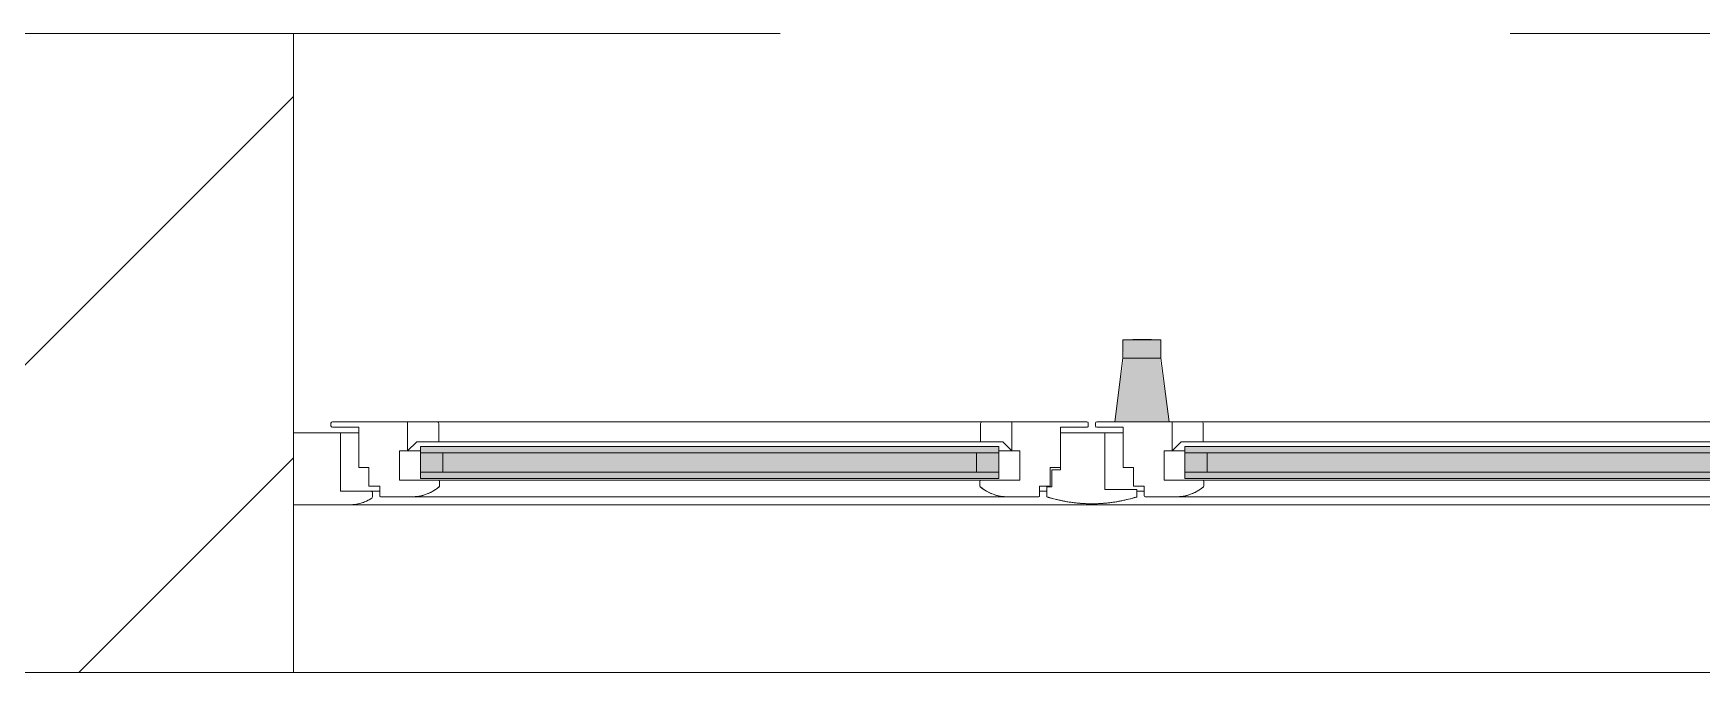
# Model space of a CAD drawing. Header units: millimetres. Extents: x 1680 to 166026, y 35966 to 91121.
# Drawn here: x 129847 to 130892, y 45245 to 45645 of the extents above; entities that cross this region are included whole.
import ezdxf

# ---------------------------------------------------------------- set-up
doc = ezdxf.new("R2010")
doc.units = ezdxf.units.MM
doc.linetypes.add('IMPORT-ACAD_ISO03W100', pattern=[762, 304.8, -457.2])
doc.layers.add('A-GENM', color=13, linetype='Continuous', lineweight=18)
doc.layers.add('A-GLAZ', color=151, linetype='Continuous', lineweight=18)

# ---------------------------------------------------------------- blocks, each defined once
blk = doc.blocks.new('plan')
at = {"layer": 'A-GLAZ', "lineweight": 20, "true_color": 0x939598}
for points in [[(501534.6, -213515.5), (501535.4, -213515.5), (501535.1, -213504), (501511.6, -213504), (501512.1, -213515.5), (501534.2, -213515.5)], [(501519.1, -213504), (501519.1, -213503.7), (501518.4, -213504)], [(501510.7, -213555.2), (501540.5, -213555.2), (501534.6, -213515.5), (501512.1, -213515.5), (501511, -213524.2), (501509.9, -213529.7), (501506.5, -213555.2), (501510.2, -213555.2)], [(501342.8, -213586.7), (501419.9, -213586.7), (501419.9, -213574.7), (501085.6, -213574.7), (501085.6, -213586.7), (501328.6, -213586.7)], [(501564.3, -213586.7), (501898.6, -213586.7), (501898.6, -213574.7), (501564.3, -213574.7)]]:
    blk.add_hatch(color=252, dxfattribs=at).paths.add_polyline_path(points, flags=0)
h = blk.add_hatch(color=252, dxfattribs=at)
h.paths.add_polyline_path([(501328.6, -213590.7), (501433.9, -213590.7), (501433.9, -213586.7), (501071.6, -213586.7), (501071.6, -213590.7), (501085.6, -213590.7)], flags=0)
h.paths.add_polyline_path([(501263.1, -213574.7), (501433.9, -213574.7), (501433.9, -213570.7), (501071.6, -213570.7), (501071.6, -213574.7), (501185.5, -213574.7)], flags=0)
h = blk.add_hatch(color=252, dxfattribs=at)
h.paths.add_polyline_path([(501433.9, -213586.7), (501433.9, -213574.7), (501419.9, -213574.7), (501419.9, -213586.7)], flags=0)
h.paths.add_polyline_path([(501085.6, -213586.7), (501085.6, -213574.7), (501071.6, -213574.7), (501071.6, -213586.7)], flags=0)
h = blk.add_hatch(color=252, dxfattribs=at)
h.paths.add_polyline_path([(501912.6, -213590.7), (501912.6, -213586.7), (501550.3, -213586.7), (501550.3, -213590.7), (501898.6, -213590.7)], flags=0)
h.paths.add_polyline_path([(501898.6, -213574.7), (501912.6, -213574.7), (501912.6, -213570.7), (501550.3, -213570.7), (501550.3, -213574.7), (501806.5, -213574.7)], flags=0)
h = blk.add_hatch(color=252, dxfattribs=at)
h.paths.add_polyline_path([(501912.6, -213586.7), (501912.6, -213574.7), (501898.6, -213574.7), (501898.6, -213586.7)], flags=0)
h.paths.add_polyline_path([(501550.3, -213586.7), (501564.3, -213586.7), (501564.3, -213574.7), (501550.3, -213574.7)], flags=0)
at = {"color": 252, "lineweight": 20, "true_color": 0x939598}
for p, q in [((500992.1, -213312.2), (499742.1, -213312.2)), ((500992.1, -213712.2), (500992.1, -213312.2)), ((499742.1, -213712.2), (500992.1, -213712.2)), ((501992.1, -213712.2), (500992.1, -213712.2))]:
    blk.add_line(p, q, dxfattribs=at)
at = {"color": 252, "linetype": 'Continuous', "lineweight": 20, "true_color": 0x939598}
for p, q in [((500631.4, -213712.2), (500992.1, -213351.6)), ((500857.7, -213712.2), (500992.1, -213577.8))]:
    blk.add_line(p, q, dxfattribs=at)
at = {"layer": 'A-GENM', "color": 252, "linetype": 'IMPORT-ACAD_ISO03W100', "lineweight": 20, "true_color": 0x939598}
blk.add_line((500992.1, -213312.2), (501992.1, -213312.2), dxfattribs=at)
at = {"layer": 'A-GLAZ', "color": 252, "lineweight": 20, "true_color": 0x939598}
for p, q in [((501511.6, -213504), (501511.6, -213515.5)), ((501511.6, -213504), (501512, -213504)), ((501512, -213504), (501513, -213504)), ((501513, -213504), (501514.6, -213504)), ((501514.6, -213504), (501516.8, -213504)), ((501516.8, -213504), (501519.3, -213504)), ((501519.1, -213503.7), (501517.7, -213503.7)), ((501517.7, -213503.7), (501519.1, -213503.7)), ((501518.4, -213503.7), (501517.7, -213503.7)), ((501519.1, -213503.7), (501518.4, -213503.7)), ((501519, -213503.7), (501519, -213503.7)), ((501529.4, -213503.7), (501519.1, -213503.7)), ((501519.3, -213504), (501522.1, -213504)), ((501522.1, -213504), (501525, -213504)), ((501525, -213504), (501527.7, -213504)), ((501527.7, -213504), (501530.3, -213504)), ((501530.3, -213504), (501532.4, -213504)), ((501532.4, -213504), (501534.1, -213504)), ((501534.1, -213504), (501535.1, -213504)), ((501535.1, -213504), (501535.4, -213504)), ((501535.4, -213515.5), (501535.4, -213504)), ((501506.5, -213555.2), (501511.6, -213515.5)), ((501512, -213515.5), (501511.6, -213515.5)), ((501513, -213515.5), (501512, -213515.5)), ((501514.6, -213515.5), (501513, -213515.5)), ((501516.8, -213515.5), (501514.6, -213515.5)), ((501518.4, -213515.5), (501516.8, -213515.5)), ((501519.3, -213515.5), (501518.5, -213515.5)), ((501522.1, -213515.5), (501519.3, -213515.5)), ((501525, -213515.5), (501522.1, -213515.5)), ((501527.7, -213515.5), (501525, -213515.5)), ((501528.4, -213515.5), (501527.7, -213515.5)), ((501530.3, -213515.5), (501528.6, -213515.5)), ((501532.4, -213515.5), (501530.3, -213515.5)), ((501534.1, -213515.5), (501532.4, -213515.5)), ((501535.1, -213515.5), (501534.1, -213515.5)), ((501535.4, -213515.5), (501535.1, -213515.5)), ((501535.4, -213515.5), (501540.5, -213555.2)), ((500992.1, -213562.2), (501021.6, -213562.2)), ((501015.6, -213557.7), (501015.6, -213556.2)), ((501016.6, -213555.2), (501063.6, -213555.2)), ((501033.1, -213558.7), (501016.6, -213558.7)), ((501021.6, -213562.2), (501021.6, -213598.7)), ((501033.1, -213562.2), (501021.6, -213562.2)), ((501033.1, -213583.8), (501033.1, -213558.7)), ((501063.6, -213555.2), (501082.1, -213555.2)), ((501063.6, -213573.4), (501063.6, -213555.2)), ((501063.6, -213555.2), (501063.6, -213573.4)), ((501423.4, -213555.2), (501082.1, -213555.2)), ((501083.1, -213556.3), (501083.1, -213567.8)), ((501422.4, -213567.8), (501422.4, -213556.3)), ((501423.4, -213555.2), (501441.9, -213555.2)), ((501441.9, -213555.2), (501441.9, -213573.4)), ((501441.9, -213555.2), (501488.9, -213555.2)), ((501441.9, -213573.4), (501441.9, -213555.2)), ((501472.4, -213558.7), (501472.4, -213583.8)), ((501488.9, -213558.7), (501472.4, -213558.7)), ((501472.4, -213562.2), (501500.3, -213562.2)), ((501472.4, -213585.3), (501472.4, -213562.2)), ((501489.9, -213556.2), (501489.9, -213557.7)), ((501494.3, -213557.7), (501494.3, -213556.2)), ((501495.3, -213555.2), (501506.5, -213555.2)), ((501511.8, -213558.7), (501495.3, -213558.7)), ((501500.3, -213562.2), (501500.3, -213597.6)), ((501511.8, -213562.2), (501500.3, -213562.2)), ((501540.5, -213555.2), (501506.5, -213555.2)), ((501511.8, -213583.8), (501511.8, -213558.7)), ((501540.5, -213555.2), (501542.3, -213555.2)), ((501542.3, -213573.4), (501542.3, -213555.2)), ((501542.3, -213555.2), (501560.8, -213555.2)), ((501542.3, -213555.2), (501542.3, -213573.4)), ((501902.1, -213555.2), (501560.8, -213555.2)), ((501561.8, -213556.3), (501561.8, -213567.8)), ((501058.6, -213573.4), (501058.6, -213591.7)), ((501063.6, -213573.4), (501058.6, -213573.4)), ((501069.3, -213567.8), (501063.6, -213573.4)), ((501063.6, -213573.4), (501071.6, -213573.4)), ((501071.6, -213573.4), (501063.6, -213573.4)), ((501083.1, -213567.8), (501069.3, -213567.8)), ((501071.6, -213570.7), (501433.9, -213570.7)), ((501071.6, -213574.7), (501071.6, -213570.7)), ((501433.9, -213574.7), (501071.6, -213574.7)), ((501071.6, -213574.7), (501085.6, -213574.7)), ((501071.6, -213586.7), (501071.6, -213574.7)), ((501422.4, -213567.8), (501083.1, -213567.8)), ((501085.6, -213574.7), (501085.6, -213586.7)), ((501419.9, -213574.7), (501433.9, -213574.7)), ((501419.9, -213586.7), (501419.9, -213574.7)), ((501436.3, -213567.8), (501422.4, -213567.8)), ((501433.9, -213570.7), (501433.9, -213574.7)), ((501433.9, -213573.4), (501441.9, -213573.4)), ((501441.9, -213573.4), (501433.9, -213573.4)), ((501433.9, -213574.7), (501433.9, -213586.7)), ((501441.9, -213573.4), (501436.3, -213567.8)), ((501446.9, -213573.4), (501441.9, -213573.4)), ((501446.9, -213591.7), (501446.9, -213573.4)), ((501537.3, -213573.4), (501537.3, -213591.7)), ((501542.3, -213573.4), (501537.3, -213573.4)), ((501548, -213567.8), (501542.3, -213573.4)), ((501550.3, -213573.4), (501542.3, -213573.4)), ((501550.3, -213573.4), (501542.3, -213573.4)), ((501561.8, -213567.8), (501548, -213567.8)), ((501550.3, -213570.7), (501912.6, -213570.7)), ((501550.3, -213574.7), (501550.3, -213570.7)), ((501912.6, -213574.7), (501550.3, -213574.7)), ((501550.3, -213574.7), (501564.3, -213574.7)), ((501550.3, -213586.7), (501550.3, -213574.7)), ((501901.1, -213567.8), (501561.8, -213567.8)), ((501564.3, -213574.7), (501564.3, -213586.7)), ((501039.4, -213583.8), (501033.1, -213583.8)), ((501039.4, -213595.6), (501039.4, -213583.8)), ((501466.1, -213583.8), (501466.1, -213595.6)), ((501472.4, -213583.8), (501466.1, -213583.8)), ((501467, -213585.3), (501472.4, -213585.3)), ((501467, -213596), (501467, -213585.3)), ((501518.1, -213583.8), (501511.8, -213583.8)), ((501518.1, -213595.6), (501518.1, -213583.8)), ((501046.1, -213595.6), (501039.4, -213595.6)), ((501046.1, -213601.6), (501046.1, -213595.6)), ((501058.6, -213591.7), (501082.6, -213591.7)), ((501071.6, -213586.7), (501433.9, -213586.7)), ((501071.6, -213590.7), (501071.6, -213586.7)), ((501085.6, -213586.7), (501071.6, -213586.7)), ((501433.9, -213590.7), (501071.6, -213590.7)), ((501422.9, -213591.7), (501082.6, -213591.7)), ((501083.6, -213592.7), (501083.6, -213595.2)), ((501433.9, -213586.7), (501419.9, -213586.7)), ((501421.9, -213595.2), (501421.9, -213592.7)), ((501422.9, -213591.7), (501446.9, -213591.7)), ((501433.9, -213586.7), (501433.9, -213590.7)), ((501459.4, -213595.6), (501459.4, -213601.6)), ((501466.1, -213595.6), (501459.4, -213595.6)), ((501524.8, -213595.6), (501518.1, -213595.6)), ((501524.8, -213601.6), (501524.8, -213595.6)), ((501537.3, -213591.7), (501561.3, -213591.7)), ((501550.3, -213586.7), (501912.6, -213586.7)), ((501550.3, -213590.7), (501550.3, -213586.7)), ((501564.3, -213586.7), (501550.3, -213586.7)), ((501912.6, -213590.7), (501550.3, -213590.7)), ((501901.6, -213591.7), (501561.3, -213591.7)), ((501562.3, -213592.7), (501562.3, -213595.2)), ((501021.6, -213598.7), (501040.6, -213598.7)), ((501046.1, -213598.7), (501040.6, -213598.7)), ((501041.6, -213599.7), (501041.6, -213602.2)), ((501066, -213602.2), (501046.7, -213602.2)), ((501066, -213602.2), (501439.5, -213602.2)), ((501458.8, -213602.2), (501439.5, -213602.2)), ((501463.9, -213598.7), (501459.4, -213598.7)), ((501463.9, -213596), (501467, -213596)), ((501463.9, -213602.2), (501463.9, -213596)), ((501500.3, -213597.6), (501520.3, -213597.6)), ((501520.3, -213597.6), (501520.3, -213602.2)), ((501524.8, -213598.7), (501520.3, -213598.7)), ((501544.7, -213602.2), (501525.4, -213602.2)), ((501544.7, -213602.2), (501918.2, -213602.2)), ((501026.8, -213607.2), (500992.1, -213607.2)), ((501026.8, -213607.2), (501957.5, -213607.2))]:
    blk.add_line(p, q, dxfattribs=at)
for centre, radius, start, end in [((501016.6, -213556.2), 1, 90, 180), ((501016.6, -213557.7), 1, 180, 270), ((501082.1, -213556.3), 1.01, 0, 90), ((501423.4, -213556.3), 1.01, 90, 180), ((501488.9, -213556.2), 1, 0, 90), ((501488.9, -213557.7), 1, 270, 0), ((501495.3, -213556.2), 1, 90, 180), ((501495.3, -213557.7), 1, 180, 270), ((501560.8, -213556.3), 1.01, 0, 90), ((501082.6, -213592.7), 1, 0, 90), ((501082.6, -213595.2), 1, 309.7151, 0), ((501422.9, -213592.7), 1, 90, 180), ((501422.9, -213595.2), 1, 180, 230.2849), ((501561.3, -213592.7), 1, 0, 90), ((501561.3, -213595.2), 1, 309.7151, 0), ((501026.8, -213580.2), 27, 270, 302.2042), ((501040.6, -213599.7), 1, 0, 90), ((501040.6, -213602.2), 1, 302.2042, 0), ((501046.7, -213601.6), 0.6, 180, 270), ((501066, -213575.2), 27, 270, 309.7151), ((501439.5, -213575.2), 27, 230.2849, 270), ((501458.8, -213601.6), 0.6, 270, 0), ((501492.1, -213512), 94.6, 252.6495, 287.3505), ((501525.4, -213601.6), 0.6, 180, 270), ((501544.7, -213575.2), 27, 270, 309.7151)]:
    blk.add_arc(centre, radius, start, end, dxfattribs=at)
for points, knots in [([(501016.1, -213555.4), (501016.1, -213555.4), (501016, -213555.5), (501015.9, -213555.6), (501015.8, -213555.7), (501015.8, -213555.7)], [-0.6666667, -0.6666667, -0.6666667, -0.6666667, -0.5833333, -0.4583333, -0.3333333, -0.3333333, -0.3333333, -0.3333333]), ([(501015.8, -213558.2), (501015.8, -213558.3), (501015.9, -213558.4), (501016, -213558.5), (501016.1, -213558.6), (501016.1, -213558.6)], [-0.6666667, -0.6666667, -0.6666667, -0.6666667, -0.5, -0.4166667, -0.3333333, -0.3333333, -0.3333333, -0.3333333]), ([(501083, -213555.7), (501082.9, -213555.7), (501082.9, -213555.6), (501082.7, -213555.5), (501082.7, -213555.4), (501082.6, -213555.4)], [-0.6666667, -0.6666667, -0.6666667, -0.6666667, -0.5, -0.4166667, -0.3333333, -0.3333333, -0.3333333, -0.3333333]), ([(501422.9, -213555.4), (501422.9, -213555.4), (501422.8, -213555.5), (501422.7, -213555.6), (501422.6, -213555.7), (501422.6, -213555.7)], [0.3333333, 0.3333333, 0.3333333, 0.3333333, 0.4166667, 0.5, 0.6666667, 0.6666667, 0.6666667, 0.6666667]), ([(501489.8, -213555.7), (501489.8, -213555.7), (501489.7, -213555.6), (501489.6, -213555.5), (501489.5, -213555.4), (501489.4, -213555.4)], [0.3333333, 0.3333333, 0.3333333, 0.3333333, 0.4583333, 0.5833333, 0.6666667, 0.6666667, 0.6666667, 0.6666667]), ([(501489.4, -213558.6), (501489.5, -213558.6), (501489.5, -213558.5), (501489.7, -213558.4), (501489.7, -213558.3), (501489.8, -213558.2)], [0.3333333, 0.3333333, 0.3333333, 0.3333333, 0.4166667, 0.5, 0.6666667, 0.6666667, 0.6666667, 0.6666667]), ([(501494.8, -213555.4), (501494.8, -213555.4), (501494.7, -213555.4), (501494.6, -213555.6), (501494.5, -213555.7), (501494.5, -213555.7)], [0.3333333, 0.3333333, 0.3333333, 0.3333333, 0.4166667, 0.5, 0.6666667, 0.6666667, 0.6666667, 0.6666667]), ([(501494.5, -213558.2), (501494.5, -213558.3), (501494.6, -213558.4), (501494.7, -213558.5), (501494.8, -213558.6), (501494.8, -213558.6)], [0.3333333, 0.3333333, 0.3333333, 0.3333333, 0.4583333, 0.5833333, 0.6666667, 0.6666667, 0.6666667, 0.6666667]), ([(501561.7, -213555.7), (501561.7, -213555.7), (501561.6, -213555.6), (501561.5, -213555.5), (501561.4, -213555.4), (501561.3, -213555.4)], [0.3333333, 0.3333333, 0.3333333, 0.3333333, 0.4583333, 0.5833333, 0.6666667, 0.6666667, 0.6666667, 0.6666667]), ([(501083.5, -213592.2), (501083.4, -213592.2), (501083.4, -213592.1), (501083.2, -213591.9), (501083.2, -213591.9), (501083.1, -213591.9)], [-0.6666667, -0.6666667, -0.6666667, -0.6666667, -0.5, -0.4166667, -0.3333333, -0.3333333, -0.3333333, -0.3333333]), ([(501422.4, -213591.9), (501422.4, -213591.9), (501422.3, -213591.9), (501422.2, -213592.1), (501422.1, -213592.2), (501422.1, -213592.2)], [0.3333333, 0.3333333, 0.3333333, 0.3333333, 0.4166667, 0.5, 0.6666667, 0.6666667, 0.6666667, 0.6666667]), ([(501562.2, -213592.2), (501562.2, -213592.2), (501562.1, -213592.1), (501562, -213592), (501561.9, -213591.9), (501561.8, -213591.9)], [0.3333333, 0.3333333, 0.3333333, 0.3333333, 0.4583333, 0.5833333, 0.6666667, 0.6666667, 0.6666667, 0.6666667]), ([(501026.8, -213607.2), (501028.5, -213607.2), (501030.7, -213607), (501032.9, -213606.5), (501033.4, -213606.4)], [0, 0, 0, 0, 0.3333333, 0.4447702, 0.4447702, 0.4447702, 0.4447702]), ([(501035.1, -213605.9), (501035.6, -213605.8), (501037.7, -213605), (501039.7, -213604), (501041.2, -213603.1)], [0.5552298, 0.5552298, 0.5552298, 0.5552298, 0.6666667, 1, 1, 1, 1]), ([(501041.5, -213599.2), (501041.5, -213599.2), (501041.4, -213599.1), (501041.3, -213599), (501041.2, -213598.9), (501041.1, -213598.9)], [0.3333333, 0.3333333, 0.3333333, 0.3333333, 0.4583333, 0.5833333, 0.6666667, 0.6666667, 0.6666667, 0.6666667]), ([(501066, -213602.2), (501068.1, -213602.2), (501070.9, -213601.9), (501073.5, -213601.2), (501074.2, -213601)], [-1, -1, -1, -1, -0.6666667, -0.5550596, -0.5550596, -0.5550596, -0.5550596]), ([(501076.1, -213600.3), (501076.8, -213600), (501079.3, -213598.9), (501081.6, -213597.3), (501083.3, -213596)], [-0.4449404, -0.4449404, -0.4449404, -0.4449404, -0.3333333, 0, 0, 0, 0]), ([(501422.3, -213596), (501423.9, -213597.3), (501426.2, -213598.9), (501428.8, -213600), (501429.4, -213600.3)], [0, 0, 0, 0, 0.3333333, 0.4449404, 0.4449404, 0.4449404, 0.4449404]), ([(501431.3, -213601), (501432, -213601.2), (501434.7, -213601.9), (501437.5, -213602.2), (501439.5, -213602.2)], [0.5550596, 0.5550596, 0.5550596, 0.5550596, 0.6666667, 1, 1, 1, 1]), ([(501463.9, -213602.2), (501464.2, -213602.3), (501464.7, -213602.5), (501465.2, -213602.6), (501465.6, -213602.7), (501465.8, -213602.8), (501466.2, -213602.9), (501466.6, -213603), (501466.8, -213603.1)], [0, 0, 0, 0, 0.25, 0.5, 0.5625, 0.625, 0.75, 1, 1, 1, 1]), ([(501466.8, -213603.1), (501468.4, -213603.5), (501470.8, -213604.1), (501473.6, -213604.7), (501475.3, -213605), (501476.5, -213605.3), (501477.8, -213605.5), (501479.5, -213605.7), (501481.6, -213606), (501483.7, -213606.2), (501485.4, -213606.3), (501486.8, -213606.4), (501488.1, -213606.5), (501489.5, -213606.5), (501490.5, -213606.5), (501491.1, -213606.5)], [0, 0, 0, 0, 0.1, 0.15, 0.175, 0.2, 0.225, 0.25, 0.3, 0.35, 0.375, 0.4, 0.425, 0.45, 0.4810315, 0.4810315, 0.4810315, 0.4810315]), ([(501493.1, -213606.5), (501493.7, -213606.5), (501494.7, -213606.5), (501496.2, -213606.5), (501497.5, -213606.4), (501498.8, -213606.3), (501500.6, -213606.2), (501502.7, -213606), (501504.8, -213605.7), (501506.5, -213605.5), (501507.7, -213605.3), (501509, -213605), (501510.6, -213604.7), (501513.5, -213604.1), (501515.9, -213603.5), (501517.5, -213603.1)], [0.5183949, 0.5183949, 0.5183949, 0.5183949, 0.55, 0.575, 0.6, 0.625, 0.65, 0.7, 0.75, 0.775, 0.8, 0.825, 0.85, 0.9, 1, 1, 1, 1]), ([(501517.5, -213603.1), (501517.7, -213603), (501518, -213602.9), (501518.5, -213602.8), (501518.7, -213602.7), (501519.1, -213602.6), (501519.6, -213602.5), (501520.1, -213602.3), (501520.3, -213602.2)], [0, 0, 0, 0, 0.25, 0.375, 0.4375, 0.5, 0.75, 1, 1, 1, 1]), ([(501544.7, -213602.2), (501546.8, -213602.2), (501549.6, -213601.9), (501552.2, -213601.2), (501552.9, -213601)], [0, 0, 0, 0, 0.3333333, 0.4449404, 0.4449404, 0.4449404, 0.4449404]), ([(501554.8, -213600.3), (501555.5, -213600), (501558, -213598.9), (501560.4, -213597.3), (501562, -213596)], [0.5550596, 0.5550596, 0.5550596, 0.5550596, 0.6666667, 1, 1, 1, 1])]:
    blk.add_open_spline(points, degree=3, knots=knots, dxfattribs=at)

msp = doc.modelspace()

# ---------------------------------------------------------------- block references
msp.add_blockref('plan', (-370982.2, 258957.2))

doc.saveas('drawing.dxf')
